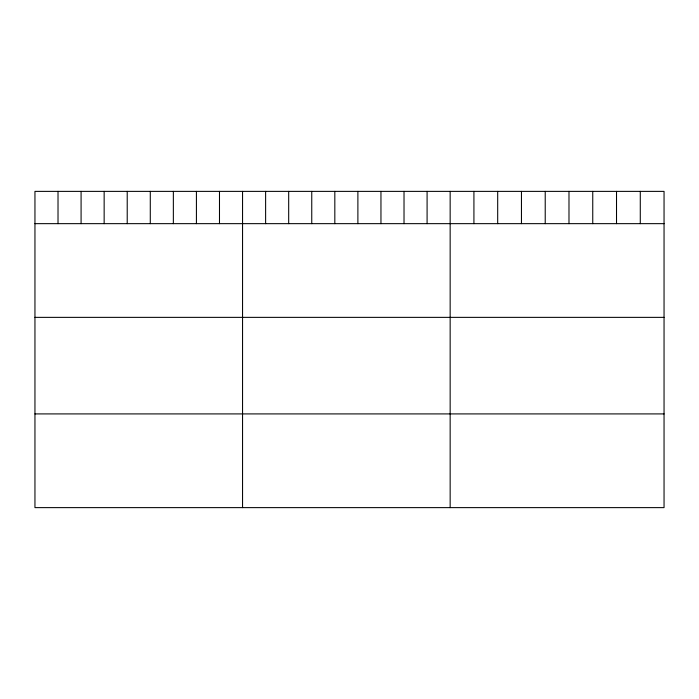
<?xml version="1.0" encoding="UTF-8"?>
<svg xmlns="http://www.w3.org/2000/svg" width="699" height="699" viewBox="0 0 699 699"><rect width="100%" height="100%" fill="white"/><g stroke="black" fill="none" stroke-linecap="round" stroke-linejoin="round"><path stroke-width="1.05" d="M664.05 223.654L664.05 507.623L34.95 507.623L34.95 191.377L664.05 191.377L664.05 223.654L34.95 223.654M34.95 317.363L664.05 317.363M34.95 413.913L664.05 413.913M640.284 191.377L640.284 223.654M616.518 191.377L616.518 223.654M592.752 191.377L592.752 223.654M568.986 191.377L568.986 223.654M545.22 191.377L545.22 223.654M521.454 191.377L521.454 223.654M497.688 191.377L497.688 223.654M473.922 191.377L473.922 223.654M450.156 191.377L450.156 507.623M427.089 191.377L427.089 223.654M404.022 191.377L404.022 223.654M380.955 191.377L380.955 223.654M357.888 191.377L357.888 223.654M334.821 191.377L334.821 223.654M311.754 191.377L311.754 223.654M288.687 191.377L288.687 223.654M265.62 191.377L265.62 223.654M242.553 191.377L242.553 507.623M219.486 191.377L219.486 223.654M196.419 191.377L196.419 223.654M173.352 191.377L173.352 223.654M150.285 191.377L150.285 223.654M127.218 191.377L127.218 223.654M104.151 191.377L104.151 223.654M81.084 191.377L81.084 223.654M58.017 191.377L58.017 223.654"/></g></svg>
